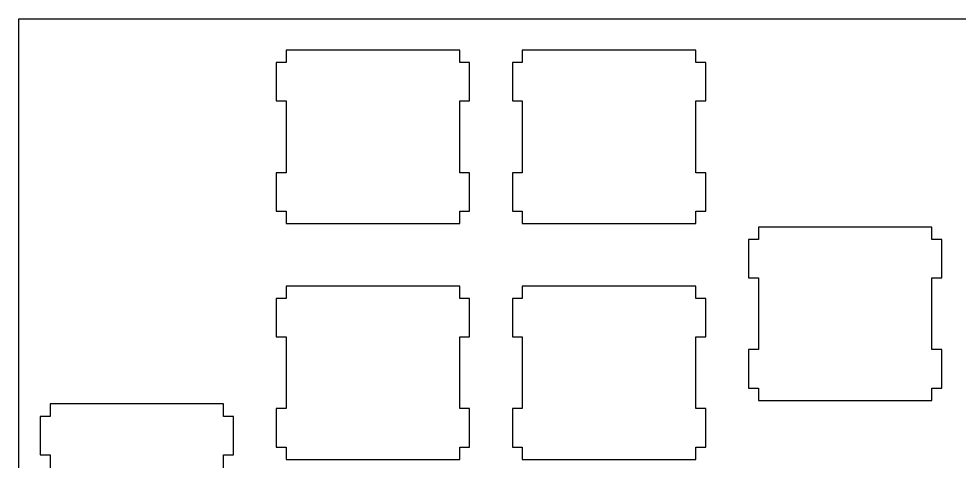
# Model space of a CAD drawing. Header units: millimetres. Extents: x 78 to 219, y 34 to 177.
# Drawn here: x 78.4 to 154.3, y 141.3 to 177 of the extents above; entities that cross this region are included whole.
import ezdxf

# ---------------------------------------------------------------- set-up
doc = ezdxf.new("R2010")
doc.units = ezdxf.units.MM
doc.header["$MEASUREMENT"] = 0

# ---------------------------------------------------------------- blocks, each defined once
blk = doc.blocks.new('block 2')
at = {"color": 7, "lineweight": 25, "true_color": 0xffffff}
blk.add_lwpolyline([(78.398, 176.98), (218.641, 176.98)], dxfattribs=at)
blk = doc.blocks.new('block 5')
at = {"color": 7, "lineweight": 25, "true_color": 0xffffff}
blk.add_lwpolyline([(78.398, 33.629), (78.398, 176.98)], dxfattribs=at)
blk = doc.blocks.new('block 406')
at = {"color": 7, "lineweight": 25, "true_color": 0xffffff}
blk.add_lwpolyline([(80.923, 145.881), (80.923, 144.88)], dxfattribs=at)
blk = doc.blocks.new('block 407')
at = {"color": 7, "lineweight": 25, "true_color": 0xffffff}
blk.add_lwpolyline([(80.923, 144.88), (80.122, 144.88)], dxfattribs=at)
blk = doc.blocks.new('block 408')
at = {"color": 7, "lineweight": 25, "true_color": 0xffffff}
blk.add_lwpolyline([(80.122, 144.88), (80.122, 141.781)], dxfattribs=at)
blk = doc.blocks.new('block 409')
at = {"color": 7, "lineweight": 25, "true_color": 0xffffff}
blk.add_lwpolyline([(80.122, 141.781), (80.923, 141.781)], dxfattribs=at)
blk = doc.blocks.new('block 410')
at = {"color": 7, "lineweight": 25, "true_color": 0xffffff}
blk.add_lwpolyline([(80.923, 141.781), (80.923, 135.981)], dxfattribs=at)
blk = doc.blocks.new('block 420')
at = {"color": 7, "lineweight": 25, "true_color": 0xffffff}
blk.add_lwpolyline([(94.922, 135.981), (94.922, 141.781)], dxfattribs=at)
blk = doc.blocks.new('block 421')
at = {"color": 7, "lineweight": 25, "true_color": 0xffffff}
blk.add_lwpolyline([(94.922, 141.781), (95.723, 141.781)], dxfattribs=at)
blk = doc.blocks.new('block 422')
at = {"color": 7, "lineweight": 25, "true_color": 0xffffff}
blk.add_lwpolyline([(95.723, 141.781), (95.723, 144.88)], dxfattribs=at)
blk = doc.blocks.new('block 423')
at = {"color": 7, "lineweight": 25, "true_color": 0xffffff}
blk.add_lwpolyline([(95.723, 144.88), (94.922, 144.88)], dxfattribs=at)
blk = doc.blocks.new('block 424')
at = {"color": 7, "lineweight": 25, "true_color": 0xffffff}
blk.add_lwpolyline([(94.922, 144.88), (94.922, 145.881)], dxfattribs=at)
blk = doc.blocks.new('block 425')
at = {"color": 7, "lineweight": 25, "true_color": 0xffffff}
blk.add_lwpolyline([(94.922, 145.881), (80.923, 145.881)], dxfattribs=at)
blk = doc.blocks.new('block 446')
at = {"color": 7, "lineweight": 25, "true_color": 0xffffff}
blk.add_lwpolyline([(119.023, 155.406), (119.023, 154.405)], dxfattribs=at)
blk = doc.blocks.new('block 447')
at = {"color": 7, "lineweight": 25, "true_color": 0xffffff}
blk.add_lwpolyline([(119.023, 154.405), (118.222, 154.405)], dxfattribs=at)
blk = doc.blocks.new('block 448')
at = {"color": 7, "lineweight": 25, "true_color": 0xffffff}
blk.add_lwpolyline([(118.222, 154.405), (118.222, 151.306)], dxfattribs=at)
blk = doc.blocks.new('block 449')
at = {"color": 7, "lineweight": 25, "true_color": 0xffffff}
blk.add_lwpolyline([(118.222, 151.306), (119.023, 151.306)], dxfattribs=at)
blk = doc.blocks.new('block 450')
at = {"color": 7, "lineweight": 25, "true_color": 0xffffff}
blk.add_lwpolyline([(119.023, 151.306), (119.023, 145.506)], dxfattribs=at)
blk = doc.blocks.new('block 451')
at = {"color": 7, "lineweight": 25, "true_color": 0xffffff}
blk.add_lwpolyline([(119.023, 145.506), (118.222, 145.506)], dxfattribs=at)
blk = doc.blocks.new('block 452')
at = {"color": 7, "lineweight": 25, "true_color": 0xffffff}
blk.add_lwpolyline([(118.222, 145.506), (118.222, 142.406)], dxfattribs=at)
blk = doc.blocks.new('block 453')
at = {"color": 7, "lineweight": 25, "true_color": 0xffffff}
blk.add_lwpolyline([(118.222, 142.406), (119.023, 142.406)], dxfattribs=at)
blk = doc.blocks.new('block 454')
at = {"color": 7, "lineweight": 25, "true_color": 0xffffff}
blk.add_lwpolyline([(119.023, 142.406), (119.023, 141.407)], dxfattribs=at)
blk = doc.blocks.new('block 455')
at = {"color": 7, "lineweight": 25, "true_color": 0xffffff}
blk.add_lwpolyline([(119.023, 141.407), (133.022, 141.407)], dxfattribs=at)
blk = doc.blocks.new('block 456')
at = {"color": 7, "lineweight": 25, "true_color": 0xffffff}
blk.add_lwpolyline([(133.022, 141.407), (133.022, 142.406)], dxfattribs=at)
blk = doc.blocks.new('block 457')
at = {"color": 7, "lineweight": 25, "true_color": 0xffffff}
blk.add_lwpolyline([(133.022, 142.406), (133.823, 142.406)], dxfattribs=at)
blk = doc.blocks.new('block 458')
at = {"color": 7, "lineweight": 25, "true_color": 0xffffff}
blk.add_lwpolyline([(133.823, 142.406), (133.823, 145.506)], dxfattribs=at)
blk = doc.blocks.new('block 459')
at = {"color": 7, "lineweight": 25, "true_color": 0xffffff}
blk.add_lwpolyline([(133.823, 145.506), (133.022, 145.506)], dxfattribs=at)
blk = doc.blocks.new('block 460')
at = {"color": 7, "lineweight": 25, "true_color": 0xffffff}
blk.add_lwpolyline([(133.022, 145.506), (133.022, 151.306)], dxfattribs=at)
blk = doc.blocks.new('block 461')
at = {"color": 7, "lineweight": 25, "true_color": 0xffffff}
blk.add_lwpolyline([(133.022, 151.306), (133.823, 151.306)], dxfattribs=at)
blk = doc.blocks.new('block 462')
at = {"color": 7, "lineweight": 25, "true_color": 0xffffff}
blk.add_lwpolyline([(133.823, 151.306), (133.823, 154.405)], dxfattribs=at)
blk = doc.blocks.new('block 463')
at = {"color": 7, "lineweight": 25, "true_color": 0xffffff}
blk.add_lwpolyline([(133.823, 154.405), (133.022, 154.405)], dxfattribs=at)
blk = doc.blocks.new('block 464')
at = {"color": 7, "lineweight": 25, "true_color": 0xffffff}
blk.add_lwpolyline([(133.022, 154.405), (133.022, 155.406)], dxfattribs=at)
blk = doc.blocks.new('block 465')
at = {"color": 7, "lineweight": 25, "true_color": 0xffffff}
blk.add_lwpolyline([(133.022, 155.406), (119.023, 155.406)], dxfattribs=at)
blk = doc.blocks.new('block 466')
at = {"color": 7, "lineweight": 25, "true_color": 0xffffff}
blk.add_lwpolyline([(99.973, 155.406), (99.973, 154.405)], dxfattribs=at)
blk = doc.blocks.new('block 467')
at = {"color": 7, "lineweight": 25, "true_color": 0xffffff}
blk.add_lwpolyline([(99.973, 154.405), (99.172, 154.405)], dxfattribs=at)
blk = doc.blocks.new('block 468')
at = {"color": 7, "lineweight": 25, "true_color": 0xffffff}
blk.add_lwpolyline([(99.172, 154.405), (99.172, 151.306)], dxfattribs=at)
blk = doc.blocks.new('block 469')
at = {"color": 7, "lineweight": 25, "true_color": 0xffffff}
blk.add_lwpolyline([(99.172, 151.306), (99.973, 151.306)], dxfattribs=at)
blk = doc.blocks.new('block 470')
at = {"color": 7, "lineweight": 25, "true_color": 0xffffff}
blk.add_lwpolyline([(99.973, 151.306), (99.973, 145.506)], dxfattribs=at)
blk = doc.blocks.new('block 471')
at = {"color": 7, "lineweight": 25, "true_color": 0xffffff}
blk.add_lwpolyline([(99.973, 145.506), (99.172, 145.506)], dxfattribs=at)
blk = doc.blocks.new('block 472')
at = {"color": 7, "lineweight": 25, "true_color": 0xffffff}
blk.add_lwpolyline([(99.172, 145.506), (99.172, 142.406)], dxfattribs=at)
blk = doc.blocks.new('block 473')
at = {"color": 7, "lineweight": 25, "true_color": 0xffffff}
blk.add_lwpolyline([(99.172, 142.406), (99.973, 142.406)], dxfattribs=at)
blk = doc.blocks.new('block 474')
at = {"color": 7, "lineweight": 25, "true_color": 0xffffff}
blk.add_lwpolyline([(99.973, 142.406), (99.973, 141.407)], dxfattribs=at)
blk = doc.blocks.new('block 475')
at = {"color": 7, "lineweight": 25, "true_color": 0xffffff}
blk.add_lwpolyline([(99.973, 141.407), (113.972, 141.407)], dxfattribs=at)
blk = doc.blocks.new('block 476')
at = {"color": 7, "lineweight": 25, "true_color": 0xffffff}
blk.add_lwpolyline([(113.972, 141.407), (113.972, 142.406)], dxfattribs=at)
blk = doc.blocks.new('block 477')
at = {"color": 7, "lineweight": 25, "true_color": 0xffffff}
blk.add_lwpolyline([(113.972, 142.406), (114.773, 142.406)], dxfattribs=at)
blk = doc.blocks.new('block 478')
at = {"color": 7, "lineweight": 25, "true_color": 0xffffff}
blk.add_lwpolyline([(114.773, 142.406), (114.773, 145.506)], dxfattribs=at)
blk = doc.blocks.new('block 479')
at = {"color": 7, "lineweight": 25, "true_color": 0xffffff}
blk.add_lwpolyline([(114.773, 145.506), (113.972, 145.506)], dxfattribs=at)
blk = doc.blocks.new('block 480')
at = {"color": 7, "lineweight": 25, "true_color": 0xffffff}
blk.add_lwpolyline([(113.972, 145.506), (113.972, 151.306)], dxfattribs=at)
blk = doc.blocks.new('block 481')
at = {"color": 7, "lineweight": 25, "true_color": 0xffffff}
blk.add_lwpolyline([(113.972, 151.306), (114.773, 151.306)], dxfattribs=at)
blk = doc.blocks.new('block 482')
at = {"color": 7, "lineweight": 25, "true_color": 0xffffff}
blk.add_lwpolyline([(114.773, 151.306), (114.773, 154.405)], dxfattribs=at)
blk = doc.blocks.new('block 483')
at = {"color": 7, "lineweight": 25, "true_color": 0xffffff}
blk.add_lwpolyline([(114.773, 154.405), (113.972, 154.405)], dxfattribs=at)
blk = doc.blocks.new('block 484')
at = {"color": 7, "lineweight": 25, "true_color": 0xffffff}
blk.add_lwpolyline([(113.972, 154.405), (113.972, 155.406)], dxfattribs=at)
blk = doc.blocks.new('block 485')
at = {"color": 7, "lineweight": 25, "true_color": 0xffffff}
blk.add_lwpolyline([(113.972, 155.406), (99.973, 155.406)], dxfattribs=at)
blk = doc.blocks.new('block 486')
at = {"color": 7, "lineweight": 25, "true_color": 0xffffff}
blk.add_lwpolyline([(138.073, 160.168), (138.073, 159.169)], dxfattribs=at)
blk = doc.blocks.new('block 487')
at = {"color": 7, "lineweight": 25, "true_color": 0xffffff}
blk.add_lwpolyline([(138.073, 159.169), (137.272, 159.169)], dxfattribs=at)
blk = doc.blocks.new('block 488')
at = {"color": 7, "lineweight": 25, "true_color": 0xffffff}
blk.add_lwpolyline([(137.272, 159.169), (137.272, 156.069)], dxfattribs=at)
blk = doc.blocks.new('block 489')
at = {"color": 7, "lineweight": 25, "true_color": 0xffffff}
blk.add_lwpolyline([(137.272, 156.069), (138.073, 156.069)], dxfattribs=at)
blk = doc.blocks.new('block 490')
at = {"color": 7, "lineweight": 25, "true_color": 0xffffff}
blk.add_lwpolyline([(138.073, 156.069), (138.073, 150.269)], dxfattribs=at)
blk = doc.blocks.new('block 491')
at = {"color": 7, "lineweight": 25, "true_color": 0xffffff}
blk.add_lwpolyline([(138.073, 150.269), (137.272, 150.269)], dxfattribs=at)
blk = doc.blocks.new('block 492')
at = {"color": 7, "lineweight": 25, "true_color": 0xffffff}
blk.add_lwpolyline([(137.272, 150.269), (137.272, 147.17)], dxfattribs=at)
blk = doc.blocks.new('block 493')
at = {"color": 7, "lineweight": 25, "true_color": 0xffffff}
blk.add_lwpolyline([(137.272, 147.17), (138.073, 147.17)], dxfattribs=at)
blk = doc.blocks.new('block 494')
at = {"color": 7, "lineweight": 25, "true_color": 0xffffff}
blk.add_lwpolyline([(138.073, 147.17), (138.073, 146.169)], dxfattribs=at)
blk = doc.blocks.new('block 495')
at = {"color": 7, "lineweight": 25, "true_color": 0xffffff}
blk.add_lwpolyline([(138.073, 146.169), (152.072, 146.169)], dxfattribs=at)
blk = doc.blocks.new('block 496')
at = {"color": 7, "lineweight": 25, "true_color": 0xffffff}
blk.add_lwpolyline([(152.072, 146.169), (152.072, 147.17)], dxfattribs=at)
blk = doc.blocks.new('block 497')
at = {"color": 7, "lineweight": 25, "true_color": 0xffffff}
blk.add_lwpolyline([(152.072, 147.17), (152.873, 147.17)], dxfattribs=at)
blk = doc.blocks.new('block 498')
at = {"color": 7, "lineweight": 25, "true_color": 0xffffff}
blk.add_lwpolyline([(152.873, 147.17), (152.873, 150.269)], dxfattribs=at)
blk = doc.blocks.new('block 499')
at = {"color": 7, "lineweight": 25, "true_color": 0xffffff}
blk.add_lwpolyline([(152.873, 150.269), (152.072, 150.269)], dxfattribs=at)
blk = doc.blocks.new('block 500')
at = {"color": 7, "lineweight": 25, "true_color": 0xffffff}
blk.add_lwpolyline([(152.072, 150.269), (152.072, 156.069)], dxfattribs=at)
blk = doc.blocks.new('block 501')
at = {"color": 7, "lineweight": 25, "true_color": 0xffffff}
blk.add_lwpolyline([(152.072, 156.069), (152.873, 156.069)], dxfattribs=at)
blk = doc.blocks.new('block 502')
at = {"color": 7, "lineweight": 25, "true_color": 0xffffff}
blk.add_lwpolyline([(152.873, 156.069), (152.873, 159.169)], dxfattribs=at)
blk = doc.blocks.new('block 503')
at = {"color": 7, "lineweight": 25, "true_color": 0xffffff}
blk.add_lwpolyline([(152.873, 159.169), (152.072, 159.169)], dxfattribs=at)
blk = doc.blocks.new('block 504')
at = {"color": 7, "lineweight": 25, "true_color": 0xffffff}
blk.add_lwpolyline([(152.072, 159.169), (152.072, 160.168)], dxfattribs=at)
blk = doc.blocks.new('block 505')
at = {"color": 7, "lineweight": 25, "true_color": 0xffffff}
blk.add_lwpolyline([(152.072, 160.168), (138.073, 160.168)], dxfattribs=at)
blk = doc.blocks.new('block 506')
at = {"color": 7, "lineweight": 25, "true_color": 0xffffff}
blk.add_lwpolyline([(119.023, 174.456), (119.023, 173.455)], dxfattribs=at)
blk = doc.blocks.new('block 507')
at = {"color": 7, "lineweight": 25, "true_color": 0xffffff}
blk.add_lwpolyline([(119.023, 173.455), (118.222, 173.455)], dxfattribs=at)
blk = doc.blocks.new('block 508')
at = {"color": 7, "lineweight": 25, "true_color": 0xffffff}
blk.add_lwpolyline([(118.222, 173.455), (118.222, 170.356)], dxfattribs=at)
blk = doc.blocks.new('block 509')
at = {"color": 7, "lineweight": 25, "true_color": 0xffffff}
blk.add_lwpolyline([(118.222, 170.356), (119.023, 170.356)], dxfattribs=at)
blk = doc.blocks.new('block 510')
at = {"color": 7, "lineweight": 25, "true_color": 0xffffff}
blk.add_lwpolyline([(119.023, 170.356), (119.023, 164.556)], dxfattribs=at)
blk = doc.blocks.new('block 511')
at = {"color": 7, "lineweight": 25, "true_color": 0xffffff}
blk.add_lwpolyline([(119.023, 164.556), (118.222, 164.556)], dxfattribs=at)
blk = doc.blocks.new('block 512')
at = {"color": 7, "lineweight": 25, "true_color": 0xffffff}
blk.add_lwpolyline([(118.222, 164.556), (118.222, 161.456)], dxfattribs=at)
blk = doc.blocks.new('block 513')
at = {"color": 7, "lineweight": 25, "true_color": 0xffffff}
blk.add_lwpolyline([(118.222, 161.456), (119.023, 161.456)], dxfattribs=at)
blk = doc.blocks.new('block 514')
at = {"color": 7, "lineweight": 25, "true_color": 0xffffff}
blk.add_lwpolyline([(119.023, 161.456), (119.023, 160.457)], dxfattribs=at)
blk = doc.blocks.new('block 515')
at = {"color": 7, "lineweight": 25, "true_color": 0xffffff}
blk.add_lwpolyline([(119.023, 160.457), (133.022, 160.457)], dxfattribs=at)
blk = doc.blocks.new('block 516')
at = {"color": 7, "lineweight": 25, "true_color": 0xffffff}
blk.add_lwpolyline([(133.022, 160.457), (133.022, 161.456)], dxfattribs=at)
blk = doc.blocks.new('block 517')
at = {"color": 7, "lineweight": 25, "true_color": 0xffffff}
blk.add_lwpolyline([(133.022, 161.456), (133.823, 161.456)], dxfattribs=at)
blk = doc.blocks.new('block 518')
at = {"color": 7, "lineweight": 25, "true_color": 0xffffff}
blk.add_lwpolyline([(133.823, 161.456), (133.823, 164.556)], dxfattribs=at)
blk = doc.blocks.new('block 519')
at = {"color": 7, "lineweight": 25, "true_color": 0xffffff}
blk.add_lwpolyline([(133.823, 164.556), (133.022, 164.556)], dxfattribs=at)
blk = doc.blocks.new('block 520')
at = {"color": 7, "lineweight": 25, "true_color": 0xffffff}
blk.add_lwpolyline([(133.022, 164.556), (133.022, 170.356)], dxfattribs=at)
blk = doc.blocks.new('block 521')
at = {"color": 7, "lineweight": 25, "true_color": 0xffffff}
blk.add_lwpolyline([(133.022, 170.356), (133.823, 170.356)], dxfattribs=at)
blk = doc.blocks.new('block 522')
at = {"color": 7, "lineweight": 25, "true_color": 0xffffff}
blk.add_lwpolyline([(133.823, 170.356), (133.823, 173.455)], dxfattribs=at)
blk = doc.blocks.new('block 523')
at = {"color": 7, "lineweight": 25, "true_color": 0xffffff}
blk.add_lwpolyline([(133.823, 173.455), (133.022, 173.455)], dxfattribs=at)
blk = doc.blocks.new('block 524')
at = {"color": 7, "lineweight": 25, "true_color": 0xffffff}
blk.add_lwpolyline([(133.022, 173.455), (133.022, 174.456)], dxfattribs=at)
blk = doc.blocks.new('block 525')
at = {"color": 7, "lineweight": 25, "true_color": 0xffffff}
blk.add_lwpolyline([(133.022, 174.456), (119.023, 174.456)], dxfattribs=at)
blk = doc.blocks.new('block 526')
at = {"color": 7, "lineweight": 25, "true_color": 0xffffff}
blk.add_lwpolyline([(99.973, 174.456), (99.973, 173.455)], dxfattribs=at)
blk = doc.blocks.new('block 527')
at = {"color": 7, "lineweight": 25, "true_color": 0xffffff}
blk.add_lwpolyline([(99.973, 173.455), (99.172, 173.455)], dxfattribs=at)
blk = doc.blocks.new('block 528')
at = {"color": 7, "lineweight": 25, "true_color": 0xffffff}
blk.add_lwpolyline([(99.172, 173.455), (99.172, 170.356)], dxfattribs=at)
blk = doc.blocks.new('block 529')
at = {"color": 7, "lineweight": 25, "true_color": 0xffffff}
blk.add_lwpolyline([(99.172, 170.356), (99.973, 170.356)], dxfattribs=at)
blk = doc.blocks.new('block 530')
at = {"color": 7, "lineweight": 25, "true_color": 0xffffff}
blk.add_lwpolyline([(99.973, 170.356), (99.973, 164.556)], dxfattribs=at)
blk = doc.blocks.new('block 531')
at = {"color": 7, "lineweight": 25, "true_color": 0xffffff}
blk.add_lwpolyline([(99.973, 164.556), (99.172, 164.556)], dxfattribs=at)
blk = doc.blocks.new('block 532')
at = {"color": 7, "lineweight": 25, "true_color": 0xffffff}
blk.add_lwpolyline([(99.172, 164.556), (99.172, 161.456)], dxfattribs=at)
blk = doc.blocks.new('block 533')
at = {"color": 7, "lineweight": 25, "true_color": 0xffffff}
blk.add_lwpolyline([(99.172, 161.456), (99.973, 161.456)], dxfattribs=at)
blk = doc.blocks.new('block 534')
at = {"color": 7, "lineweight": 25, "true_color": 0xffffff}
blk.add_lwpolyline([(99.973, 161.456), (99.973, 160.457)], dxfattribs=at)
blk = doc.blocks.new('block 535')
at = {"color": 7, "lineweight": 25, "true_color": 0xffffff}
blk.add_lwpolyline([(99.973, 160.457), (113.972, 160.457)], dxfattribs=at)
blk = doc.blocks.new('block 536')
at = {"color": 7, "lineweight": 25, "true_color": 0xffffff}
blk.add_lwpolyline([(113.972, 160.457), (113.972, 161.456)], dxfattribs=at)
blk = doc.blocks.new('block 537')
at = {"color": 7, "lineweight": 25, "true_color": 0xffffff}
blk.add_lwpolyline([(113.972, 161.456), (114.773, 161.456)], dxfattribs=at)
blk = doc.blocks.new('block 538')
at = {"color": 7, "lineweight": 25, "true_color": 0xffffff}
blk.add_lwpolyline([(114.773, 161.456), (114.773, 164.556)], dxfattribs=at)
blk = doc.blocks.new('block 539')
at = {"color": 7, "lineweight": 25, "true_color": 0xffffff}
blk.add_lwpolyline([(114.773, 164.556), (113.972, 164.556)], dxfattribs=at)
blk = doc.blocks.new('block 540')
at = {"color": 7, "lineweight": 25, "true_color": 0xffffff}
blk.add_lwpolyline([(113.972, 164.556), (113.972, 170.356)], dxfattribs=at)
blk = doc.blocks.new('block 541')
at = {"color": 7, "lineweight": 25, "true_color": 0xffffff}
blk.add_lwpolyline([(113.972, 170.356), (114.773, 170.356)], dxfattribs=at)
blk = doc.blocks.new('block 542')
at = {"color": 7, "lineweight": 25, "true_color": 0xffffff}
blk.add_lwpolyline([(114.773, 170.356), (114.773, 173.455)], dxfattribs=at)
blk = doc.blocks.new('block 543')
at = {"color": 7, "lineweight": 25, "true_color": 0xffffff}
blk.add_lwpolyline([(114.773, 173.455), (113.972, 173.455)], dxfattribs=at)
blk = doc.blocks.new('block 544')
at = {"color": 7, "lineweight": 25, "true_color": 0xffffff}
blk.add_lwpolyline([(113.972, 173.455), (113.972, 174.456)], dxfattribs=at)
blk = doc.blocks.new('block 545')
at = {"color": 7, "lineweight": 25, "true_color": 0xffffff}
blk.add_lwpolyline([(113.972, 174.456), (99.973, 174.456)], dxfattribs=at)

msp = doc.modelspace()

# ---------------------------------------------------------------- block references
for name in ['block 2', 'block 5', 'block 526', 'block 545', 'block 544', 'block 506', 'block 525', 'block 524', 'block 527', 'block 528', 'block 543', 'block 542', 'block 507', 'block 508', 'block 523', 'block 522', 'block 529', 'block 530', 'block 540', 'block 541', 'block 509', 'block 510', 'block 520', 'block 521', 'block 531', 'block 532', 'block 539', 'block 538', 'block 511', 'block 512', 'block 519', 'block 518', 'block 533', 'block 534', 'block 536', 'block 537', 'block 513', 'block 514', 'block 516', 'block 517', 'block 535', 'block 515', 'block 486', 'block 505', 'block 504', 'block 487', 'block 488', 'block 503', 'block 502', 'block 489', 'block 490', 'block 500', 'block 501', 'block 466', 'block 485', 'block 484', 'block 446', 'block 465', 'block 464', 'block 467', 'block 468', 'block 483', 'block 482', 'block 447', 'block 448', 'block 463', 'block 462', 'block 469', 'block 470', 'block 480', 'block 481', 'block 449', 'block 450', 'block 460', 'block 461', 'block 491', 'block 492', 'block 499', 'block 498', 'block 493', 'block 494', 'block 496', 'block 497', 'block 406', 'block 425', 'block 424', 'block 495', 'block 471', 'block 472', 'block 479', 'block 478', 'block 451', 'block 452', 'block 459', 'block 458', 'block 407', 'block 408', 'block 423', 'block 422', 'block 473', 'block 474', 'block 476', 'block 477', 'block 453', 'block 454', 'block 456', 'block 457', 'block 409', 'block 410', 'block 420', 'block 421', 'block 475', 'block 455']:
    msp.add_blockref(name, (0, 0))

doc.saveas('drawing.dxf')
